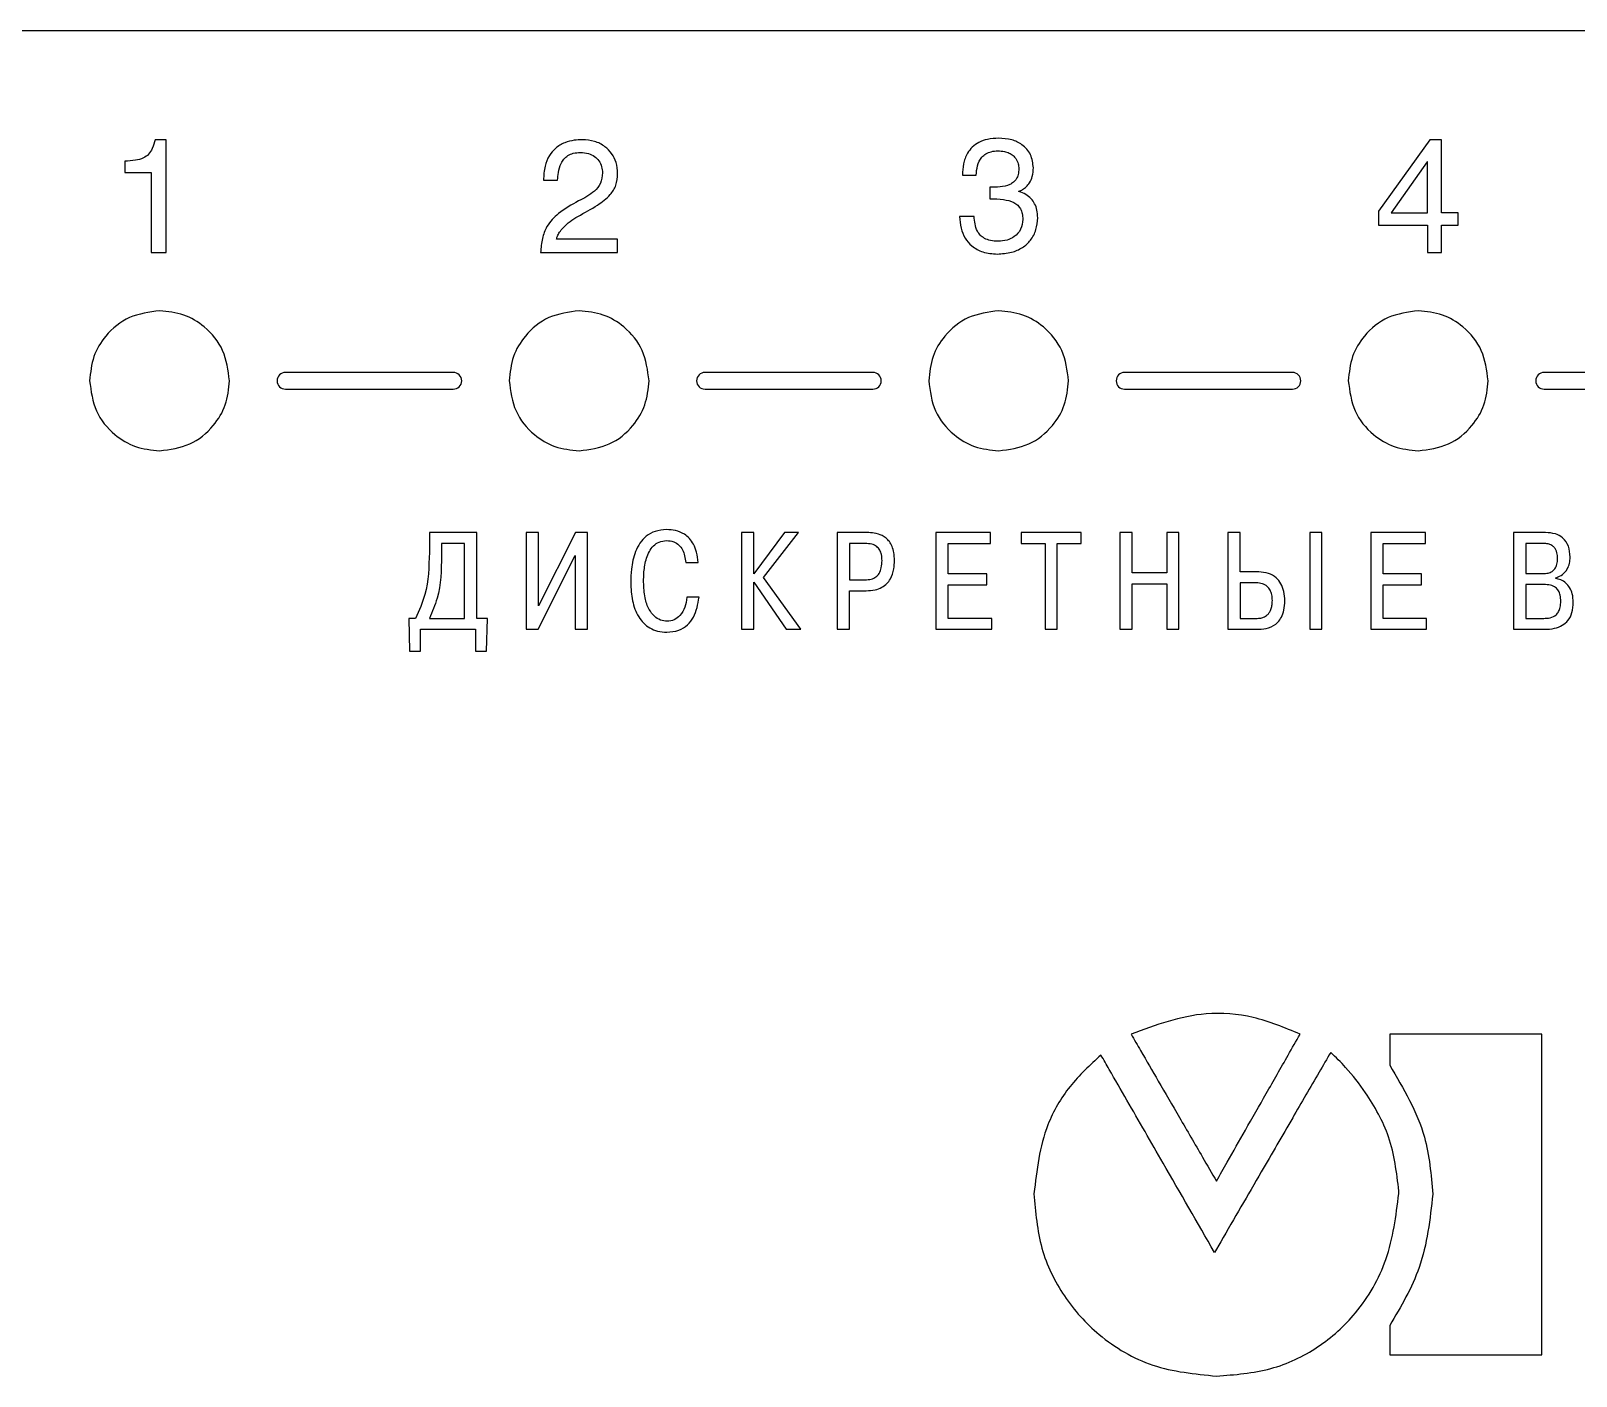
# Model space of a CAD drawing. Header units: millimetres. Extents: x 3520 to 8864, y 403 to 1747.
# Drawn here: x 5606.79 to 5634.41, y 1249.22 to 1273.25 of the extents above; entities that cross this region are included whole.
import ezdxf

# ---------------------------------------------------------------- set-up
doc = ezdxf.new("R2010")
doc.units = ezdxf.units.MM

msp = doc.modelspace()

# ---------------------------------------------------------------- linework, layer by layer
for p, q in [((5668.941, 1273.251), (5604.242, 1273.251)), ((5609.21, 1271.308), (5609.015, 1271.308)), ((5609.21, 1269.292), (5609.21, 1271.308)), ((5631.802, 1271.308), (5630.88, 1270.029)), ((5632.008, 1271.308), (5631.802, 1271.308)), ((5632.008, 1270.001), (5632.008, 1271.308)), ((5608.473, 1270.922), (5608.473, 1270.721)), ((5631.753, 1270.914), (5631.11, 1270.001)), ((5631.759, 1270.914), (5631.753, 1270.914)), ((5631.759, 1270.001), (5631.759, 1270.914)), ((5608.473, 1270.721), (5608.941, 1270.721)), ((5608.941, 1270.721), (5608.941, 1269.292)), ((5623.442, 1270.674), (5623.689, 1270.674)), ((5615.955, 1270.585), (5616.207, 1270.585)), ((5623.935, 1270.462), (5623.935, 1270.252)), ((5624.454, 1270.382), (5624.454, 1270.388)), ((5623.652, 1269.937), (5623.394, 1269.937)), ((5630.88, 1270.029), (5630.88, 1269.782)), ((5631.11, 1270.001), (5631.759, 1270.001)), ((5632.303, 1270.001), (5632.008, 1270.001)), ((5632.303, 1269.782), (5632.303, 1270.001)), ((5617.28, 1269.53), (5616.188, 1269.53)), ((5617.28, 1269.292), (5617.28, 1269.53)), ((5630.88, 1269.782), (5631.759, 1269.782)), ((5631.759, 1269.782), (5631.759, 1269.292)), ((5632.008, 1269.292), (5632.008, 1269.782)), ((5632.008, 1269.782), (5632.303, 1269.782)), ((5608.941, 1269.292), (5609.21, 1269.292)), ((5615.904, 1269.292), (5617.28, 1269.292)), ((5631.759, 1269.292), (5632.008, 1269.292)), ((5614.342, 1267.151), (5611.342, 1267.151)), ((5621.842, 1267.151), (5618.842, 1267.151)), ((5629.342, 1267.151), (5626.342, 1267.151)), ((5636.842, 1267.151), (5633.842, 1267.151)), ((5611.342, 1266.851), (5614.342, 1266.851)), ((5618.842, 1266.851), (5621.842, 1266.851)), ((5626.342, 1266.851), (5629.342, 1266.851)), ((5633.842, 1266.851), (5636.842, 1266.851)), ((5614.761, 1264.289), (5613.914, 1264.289)), ((5613.914, 1264.289), (5613.914, 1263.934)), ((5614.761, 1262.756), (5614.761, 1264.289)), ((5615.864, 1264.289), (5615.645, 1264.289)), ((5615.645, 1264.289), (5615.645, 1262.561)), ((5615.864, 1262.98), (5615.864, 1264.289)), ((5616.524, 1264.289), (5615.864, 1262.98)), ((5616.741, 1264.289), (5616.524, 1264.289)), ((5616.741, 1262.561), (5616.741, 1264.289)), ((5619.712, 1264.289), (5619.492, 1264.289)), ((5619.492, 1264.289), (5619.492, 1262.561)), ((5619.712, 1263.553), (5619.712, 1264.289)), ((5620.265, 1264.289), (5619.712, 1263.553)), ((5619.887, 1263.489), (5620.512, 1264.289)), ((5620.512, 1264.289), (5620.265, 1264.289)), ((5621.206, 1264.289), (5621.206, 1262.561)), ((5621.737, 1264.289), (5621.206, 1264.289)), ((5623.947, 1264.289), (5622.969, 1264.289)), ((5622.969, 1264.289), (5622.969, 1262.561)), ((5623.947, 1264.094), (5623.947, 1264.289)), ((5625.564, 1264.289), (5624.495, 1264.289)), ((5624.495, 1264.289), (5624.495, 1264.094)), ((5625.564, 1264.094), (5625.564, 1264.289)), ((5626.478, 1264.289), (5626.258, 1264.289)), ((5626.258, 1264.289), (5626.258, 1262.561)), ((5626.478, 1263.568), (5626.478, 1264.289)), ((5627.315, 1264.289), (5627.095, 1264.289)), ((5627.095, 1264.289), (5627.095, 1263.568)), ((5627.315, 1262.561), (5627.315, 1264.289)), ((5628.407, 1264.289), (5628.187, 1264.289)), ((5628.187, 1264.289), (5628.187, 1262.561)), ((5628.407, 1263.585), (5628.407, 1264.289)), ((5629.651, 1264.289), (5629.651, 1262.561)), ((5629.87, 1264.289), (5629.651, 1264.289)), ((5629.87, 1262.561), (5629.87, 1264.289)), ((5631.72, 1264.289), (5630.742, 1264.289)), ((5630.742, 1264.289), (5630.742, 1262.561)), ((5631.72, 1264.094), (5631.72, 1264.289)), ((5633.296, 1264.289), (5633.296, 1262.561)), ((5633.869, 1264.289), (5633.296, 1264.289)), ((5614.541, 1264.094), (5614.133, 1264.094)), ((5614.133, 1264.094), (5614.133, 1263.879)), ((5614.541, 1262.756), (5614.541, 1264.094)), ((5621.425, 1264.094), (5621.425, 1263.445)), ((5621.702, 1264.094), (5621.425, 1264.094)), ((5623.189, 1263.551), (5623.189, 1264.094)), ((5623.189, 1264.094), (5623.947, 1264.094)), ((5624.495, 1264.094), (5624.92, 1264.094)), ((5624.92, 1264.094), (5624.92, 1262.561)), ((5625.14, 1262.561), (5625.14, 1264.094)), ((5625.14, 1264.094), (5625.564, 1264.094)), ((5630.962, 1263.551), (5630.962, 1264.094)), ((5630.962, 1264.094), (5631.72, 1264.094)), ((5633.829, 1264.094), (5633.516, 1264.094)), ((5633.516, 1264.094), (5633.516, 1263.556)), ((5615.859, 1262.561), (5616.521, 1263.879)), ((5616.521, 1263.879), (5616.521, 1262.561)), ((5618.499, 1263.756), (5618.719, 1263.756)), ((5620.554, 1262.561), (5619.887, 1263.489)), ((5621.425, 1263.445), (5621.702, 1263.445)), ((5623.878, 1263.551), (5623.189, 1263.551)), ((5623.878, 1263.356), (5623.878, 1263.551)), ((5627.095, 1263.568), (5626.478, 1263.568)), ((5628.74, 1263.585), (5628.407, 1263.585)), ((5631.651, 1263.551), (5630.962, 1263.551)), ((5631.651, 1263.356), (5631.651, 1263.551)), ((5633.516, 1263.556), (5633.822, 1263.556)), ((5634.052, 1263.469), (5634.052, 1263.482)), ((5619.712, 1262.561), (5619.712, 1263.405)), ((5619.712, 1263.405), (5620.29, 1262.561)), ((5621.425, 1262.561), (5621.425, 1263.25)), ((5621.425, 1263.25), (5621.722, 1263.25)), ((5623.189, 1263.356), (5623.878, 1263.356)), ((5623.189, 1262.756), (5623.189, 1263.356)), ((5626.478, 1263.373), (5627.095, 1263.373)), ((5626.478, 1262.561), (5626.478, 1263.373)), ((5627.095, 1263.373), (5627.095, 1262.561)), ((5628.696, 1263.39), (5628.407, 1263.39)), ((5628.407, 1263.39), (5628.407, 1262.756)), ((5630.962, 1262.756), (5630.962, 1263.356)), ((5630.962, 1263.356), (5631.651, 1263.356)), ((5633.834, 1263.361), (5633.516, 1263.361)), ((5633.516, 1263.361), (5633.516, 1262.756)), ((5618.736, 1263.133), (5618.517, 1263.133)), ((5613.545, 1262.756), (5613.56, 1262.17)), ((5613.669, 1262.756), (5613.545, 1262.756)), ((5613.914, 1262.756), (5614.541, 1262.756)), ((5614.951, 1262.756), (5614.761, 1262.756)), ((5614.936, 1262.17), (5614.951, 1262.756)), ((5623.969, 1262.756), (5623.189, 1262.756)), ((5623.969, 1262.561), (5623.969, 1262.756)), ((5628.407, 1262.756), (5628.713, 1262.756)), ((5631.742, 1262.756), (5630.962, 1262.756)), ((5631.742, 1262.561), (5631.742, 1262.756)), ((5633.516, 1262.756), (5633.834, 1262.756)), ((5613.758, 1262.17), (5613.758, 1262.561)), ((5613.758, 1262.561), (5614.738, 1262.561)), ((5614.738, 1262.561), (5614.738, 1262.17)), ((5615.645, 1262.561), (5615.859, 1262.561)), ((5616.521, 1262.561), (5616.741, 1262.561)), ((5619.492, 1262.561), (5619.712, 1262.561)), ((5620.29, 1262.561), (5620.554, 1262.561)), ((5621.206, 1262.561), (5621.425, 1262.561)), ((5622.969, 1262.561), (5623.969, 1262.561)), ((5624.92, 1262.561), (5625.14, 1262.561)), ((5626.258, 1262.561), (5626.478, 1262.561)), ((5627.095, 1262.561), (5627.315, 1262.561)), ((5628.187, 1262.561), (5628.74, 1262.561)), ((5629.651, 1262.561), (5629.87, 1262.561)), ((5630.742, 1262.561), (5631.742, 1262.561)), ((5633.296, 1262.561), (5633.849, 1262.561)), ((5613.56, 1262.17), (5613.758, 1262.17)), ((5614.738, 1262.17), (5614.936, 1262.17)), ((5631.082, 1255.325), (5631.082, 1254.772)), ((5633.8, 1255.325), (5631.082, 1255.325)), ((5633.8, 1249.6), (5633.8, 1255.325)), ((5628.06, 1251.618), (5627.95, 1251.428)), ((5631.082, 1250.124), (5631.082, 1249.6)), ((5631.082, 1249.6), (5633.8, 1249.6))]:
    msp.add_line(p, q)
for centre, start, end in [((5611.342, 1267.001), 90, 270), ((5614.342, 1267.001), 270, 90), ((5618.842, 1267.001), 90, 270), ((5621.842, 1267.001), 270, 90), ((5626.342, 1267.001), 90, 270), ((5629.342, 1267.001), 270, 90), ((5633.842, 1267.001), 90, 270)]:
    msp.add_arc(centre, 0.15, start, end)
for points, knots in [([(5609.015, 1271.308), (5609, 1271.255), (5608.974, 1271.161), (5608.903, 1271.045), (5608.796, 1270.969), (5608.648, 1270.935), (5608.536, 1270.927), (5608.473, 1270.922)], [0, 0, 0, 0, 0.22309, 0.392629, 0.543097, 0.742896, 1, 1, 1, 1]), ([(5616.65, 1271.308), (5616.601, 1271.306), (5616.495, 1271.301), (5616.327, 1271.258), (5616.168, 1271.166), (5616.046, 1271.019), (5615.967, 1270.822), (5615.959, 1270.67), (5615.955, 1270.585)], [0, 0, 0, 0, 0.127107, 0.28128, 0.451579, 0.600859, 0.777312, 1, 1, 1, 1]), ([(5617.28, 1270.704), (5617.275, 1270.77), (5617.265, 1270.896), (5617.182, 1271.063), (5617.05, 1271.198), (5616.867, 1271.291), (5616.724, 1271.302), (5616.65, 1271.308)], [0, 0, 0, 0, 0.20188, 0.385031, 0.561683, 0.773851, 1, 1, 1, 1]), ([(5624.092, 1271.335), (5624.025, 1271.331), (5623.902, 1271.325), (5623.739, 1271.268), (5623.617, 1271.181), (5623.517, 1271.051), (5623.453, 1270.878), (5623.446, 1270.742), (5623.442, 1270.674)], [0, 0, 0, 0, 0.190292, 0.347546, 0.484761, 0.612783, 0.808821, 1, 1, 1, 1]), ([(5624.712, 1270.805), (5624.703, 1270.886), (5624.684, 1271.046), (5624.523, 1271.223), (5624.317, 1271.32), (5624.17, 1271.329), (5624.092, 1271.335)], [0, 0, 0, 0, 0.263853, 0.520301, 0.742307, 1, 1, 1, 1]), ([(5616.207, 1270.585), (5616.211, 1270.63), (5616.218, 1270.733), (5616.254, 1270.863), (5616.318, 1270.965), (5616.391, 1271.029), (5616.493, 1271.074), (5616.571, 1271.078), (5616.613, 1271.081)], [0, 0, 0, 0, 0.188814, 0.425258, 0.549508, 0.679396, 0.824543, 1, 1, 1, 1]), ([(5616.613, 1271.081), (5616.662, 1271.078), (5616.752, 1271.072), (5616.868, 1271.016), (5616.95, 1270.933), (5617.001, 1270.829), (5617.007, 1270.752), (5617.01, 1270.715)], [0, 0, 0, 0, 0.242567, 0.442361, 0.619777, 0.815679, 1, 1, 1, 1]), ([(5623.689, 1270.674), (5623.694, 1270.731), (5623.705, 1270.844), (5623.768, 1270.98), (5623.861, 1271.06), (5623.962, 1271.102), (5624.038, 1271.106), (5624.08, 1271.108)], [0, 0, 0, 0, 0.258219, 0.515465, 0.654842, 0.810837, 1, 1, 1, 1]), ([(5624.08, 1271.108), (5624.118, 1271.106), (5624.187, 1271.103), (5624.279, 1271.073), (5624.349, 1271.028), (5624.406, 1270.964), (5624.444, 1270.883), (5624.449, 1270.82), (5624.452, 1270.791)], [0, 0, 0, 0, 0.207223, 0.377827, 0.523752, 0.654467, 0.839929, 1, 1, 1, 1]), ([(5616.571, 1269.938), (5616.689, 1270.002), (5616.894, 1270.114), (5617.137, 1270.291), (5617.266, 1270.496), (5617.275, 1270.633), (5617.28, 1270.704)], [0, 0, 0, 0, 0.365869, 0.632984, 0.808643, 1, 1, 1, 1]), ([(5617.01, 1270.715), (5617.004, 1270.65), (5616.992, 1270.526), (5616.834, 1270.341), (5616.682, 1270.264), (5616.582, 1270.213)], [0, 0, 0, 0, 0.272338, 0.52223, 1, 1, 1, 1]), ([(5624.452, 1270.791), (5624.45, 1270.755), (5624.447, 1270.691), (5624.412, 1270.605), (5624.358, 1270.544), (5624.208, 1270.458), (5624.058, 1270.46), (5623.935, 1270.462)], [0, 0, 0, 0, 0.150271, 0.273164, 0.383317, 0.493271, 1, 1, 1, 1]), ([(5624.454, 1270.388), (5624.476, 1270.397), (5624.524, 1270.415), (5624.589, 1270.466), (5624.653, 1270.544), (5624.703, 1270.66), (5624.709, 1270.754), (5624.712, 1270.805)], [0, 0, 0, 0, 0.135282, 0.291354, 0.467864, 0.708327, 1, 1, 1, 1]), ([(5624.789, 1269.914), (5624.787, 1269.96), (5624.783, 1270.046), (5624.741, 1270.163), (5624.673, 1270.26), (5624.576, 1270.337), (5624.495, 1270.367), (5624.454, 1270.382)], [0, 0, 0, 0, 0.222249, 0.413265, 0.587664, 0.789281, 1, 1, 1, 1]), ([(5616.582, 1270.213), (5616.457, 1270.146), (5616.241, 1270.028), (5616.016, 1269.788), (5615.924, 1269.536), (5615.911, 1269.377), (5615.904, 1269.292)], [0, 0, 0, 0, 0.349889, 0.605125, 0.790514, 1, 1, 1, 1]), ([(5623.935, 1270.252), (5624.016, 1270.251), (5624.161, 1270.248), (5624.333, 1270.207), (5624.434, 1270.139), (5624.486, 1270.071), (5624.518, 1269.983), (5624.521, 1269.918), (5624.522, 1269.883)], [0, 0, 0, 0, 0.305652, 0.548336, 0.652914, 0.755659, 0.867658, 1, 1, 1, 1]), ([(5616.188, 1269.53), (5616.192, 1269.549), (5616.204, 1269.593), (5616.244, 1269.662), (5616.35, 1269.799), (5616.475, 1269.878), (5616.571, 1269.938)], [0, 0, 0, 0, 0.098436, 0.237388, 0.416027, 1, 1, 1, 1]), ([(5623.394, 1269.937), (5623.399, 1269.867), (5623.407, 1269.732), (5623.482, 1269.548), (5623.614, 1269.393), (5623.816, 1269.283), (5623.979, 1269.271), (5624.066, 1269.265)], [0, 0, 0, 0, 0.196272, 0.375311, 0.547075, 0.757818, 1, 1, 1, 1]), ([(5624.083, 1269.492), (5624.036, 1269.494), (5623.952, 1269.498), (5623.841, 1269.538), (5623.761, 1269.598), (5623.672, 1269.724), (5623.661, 1269.846), (5623.652, 1269.937)], [0, 0, 0, 0, 0.1978334, 0.3568321, 0.4929973, 0.6196403, 1, 1, 1, 1]), ([(5624.066, 1269.265), (5624.152, 1269.27), (5624.311, 1269.28), (5624.518, 1269.369), (5624.673, 1269.51), (5624.772, 1269.699), (5624.783, 1269.842), (5624.789, 1269.914)], [0, 0, 0, 0, 0.236473, 0.433032, 0.607557, 0.803481, 1, 1, 1, 1]), ([(5624.522, 1269.883), (5624.515, 1269.822), (5624.501, 1269.703), (5624.383, 1269.574), (5624.238, 1269.503), (5624.136, 1269.496), (5624.083, 1269.492)], [0, 0, 0, 0, 0.275657, 0.537411, 0.756415, 1, 1, 1, 1]), ([(5609.092, 1268.251), (5608.906, 1268.227), (5608.54, 1268.179), (5608.133, 1267.845), (5607.886, 1267.437), (5607.857, 1267.148), (5607.842, 1267.001)], [0, 0, 0, 0, 0.283452, 0.558, 0.77529, 1, 1, 1, 1]), ([(5610.342, 1267.001), (5610.317, 1267.187), (5610.27, 1267.553), (5609.936, 1267.959), (5609.528, 1268.206), (5609.239, 1268.236), (5609.092, 1268.251)], [0, 0, 0, 0, 0.283452, 0.558002, 0.775291, 1, 1, 1, 1]), ([(5616.592, 1268.251), (5616.406, 1268.227), (5616.04, 1268.179), (5615.633, 1267.845), (5615.386, 1267.437), (5615.357, 1267.148), (5615.342, 1267.001)], [0, 0, 0, 0, 0.2834515, 0.5580022, 0.7752907, 1, 1, 1, 1]), ([(5617.842, 1267.001), (5617.817, 1267.187), (5617.77, 1267.553), (5617.436, 1267.959), (5617.028, 1268.206), (5616.739, 1268.236), (5616.592, 1268.251)], [0, 0, 0, 0, 0.2834515, 0.5580022, 0.7752907, 1, 1, 1, 1]), ([(5624.092, 1268.251), (5623.906, 1268.227), (5623.54, 1268.179), (5623.133, 1267.845), (5622.886, 1267.437), (5622.857, 1267.148), (5622.842, 1267.001)], [0, 0, 0, 0, 0.283453, 0.558002, 0.77529, 1, 1, 1, 1]), ([(5625.342, 1267.001), (5625.317, 1267.187), (5625.27, 1267.553), (5624.936, 1267.959), (5624.528, 1268.206), (5624.239, 1268.236), (5624.092, 1268.251)], [0, 0, 0, 0, 0.2834515, 0.5580022, 0.7752907, 1, 1, 1, 1]), ([(5631.592, 1268.251), (5631.406, 1268.227), (5631.04, 1268.179), (5630.633, 1267.845), (5630.386, 1267.437), (5630.357, 1267.148), (5630.342, 1267.001)], [0, 0, 0, 0, 0.283453, 0.558002, 0.77529, 1, 1, 1, 1]), ([(5632.842, 1267.001), (5632.817, 1267.187), (5632.77, 1267.553), (5632.436, 1267.959), (5632.028, 1268.206), (5631.739, 1268.236), (5631.592, 1268.251)], [0, 0, 0, 0, 0.283452, 0.558002, 0.775293, 1, 1, 1, 1]), ([(5607.842, 1267.001), (5607.866, 1266.815), (5607.914, 1266.449), (5608.248, 1266.042), (5608.656, 1265.795), (5608.945, 1265.766), (5609.092, 1265.751)], [0, 0, 0, 0, 0.2834548, 0.5580047, 0.7752936, 1, 1, 1, 1]), ([(5609.092, 1265.751), (5609.278, 1265.775), (5609.644, 1265.823), (5610.05, 1266.157), (5610.297, 1266.565), (5610.327, 1266.854), (5610.342, 1267.001)], [0, 0, 0, 0, 0.283455, 0.558002, 0.775291, 1, 1, 1, 1]), ([(5615.342, 1267.001), (5615.366, 1266.815), (5615.414, 1266.449), (5615.748, 1266.042), (5616.155, 1265.795), (5616.445, 1265.766), (5616.592, 1265.751)], [0, 0, 0, 0, 0.283453, 0.558002, 0.77529, 1, 1, 1, 1]), ([(5616.592, 1265.751), (5616.778, 1265.775), (5617.144, 1265.823), (5617.55, 1266.157), (5617.797, 1266.565), (5617.827, 1266.854), (5617.842, 1267.001)], [0, 0, 0, 0, 0.283452, 0.558002, 0.775291, 1, 1, 1, 1]), ([(5622.842, 1267.001), (5622.866, 1266.815), (5622.914, 1266.449), (5623.248, 1266.042), (5623.656, 1265.795), (5623.945, 1265.766), (5624.092, 1265.751)], [0, 0, 0, 0, 0.283453, 0.558002, 0.775291, 1, 1, 1, 1]), ([(5624.092, 1265.751), (5624.278, 1265.775), (5624.644, 1265.823), (5625.05, 1266.157), (5625.297, 1266.565), (5625.327, 1266.854), (5625.342, 1267.001)], [0, 0, 0, 0, 0.283452, 0.558002, 0.775291, 1, 1, 1, 1]), ([(5630.342, 1267.001), (5630.366, 1266.815), (5630.414, 1266.449), (5630.748, 1266.042), (5631.156, 1265.795), (5631.445, 1265.766), (5631.592, 1265.751)], [0, 0, 0, 0, 0.283453, 0.558002, 0.775291, 1, 1, 1, 1]), ([(5631.592, 1265.751), (5631.778, 1265.775), (5632.144, 1265.823), (5632.55, 1266.157), (5632.797, 1266.565), (5632.827, 1266.854), (5632.842, 1267.001)], [0, 0, 0, 0, 0.283452, 0.5580028, 0.7752903, 1, 1, 1, 1]), ([(5618.154, 1264.341), (5618.084, 1264.336), (5617.954, 1264.326), (5617.788, 1264.233), (5617.673, 1264.102), (5617.574, 1263.904), (5617.521, 1263.662), (5617.516, 1263.475), (5617.514, 1263.395)], [0, 0, 0, 0, 0.161713, 0.300164, 0.431416, 0.562529, 0.814319, 1, 1, 1, 1]), ([(5618.719, 1263.756), (5618.712, 1263.817), (5618.7, 1263.929), (5618.645, 1264.076), (5618.569, 1264.186), (5618.461, 1264.275), (5618.319, 1264.332), (5618.208, 1264.338), (5618.154, 1264.341)], [0, 0, 0, 0, 0.201899, 0.367682, 0.509006, 0.636269, 0.823184, 1, 1, 1, 1]), ([(5622.228, 1263.793), (5622.226, 1263.839), (5622.223, 1263.924), (5622.191, 1264.037), (5622.143, 1264.126), (5622.082, 1264.191), (5621.992, 1264.249), (5621.874, 1264.284), (5621.78, 1264.288), (5621.737, 1264.289)], [0, 0, 0, 0, 0.173524, 0.316646, 0.438426, 0.547122, 0.648782, 0.836279, 1, 1, 1, 1]), ([(5634.308, 1263.85), (5634.303, 1263.917), (5634.294, 1264.044), (5634.189, 1264.197), (5634.037, 1264.278), (5633.928, 1264.285), (5633.869, 1264.289)], [0, 0, 0, 0, 0.284615, 0.538941, 0.749414, 1, 1, 1, 1]), ([(5617.744, 1263.405), (5617.745, 1263.465), (5617.748, 1263.609), (5617.787, 1263.834), (5617.879, 1264.029), (5618.021, 1264.133), (5618.108, 1264.141), (5618.154, 1264.146)], [0, 0, 0, 0, 0.191097, 0.459435, 0.726735, 0.856341, 1, 1, 1, 1]), ([(5618.154, 1264.146), (5618.198, 1264.142), (5618.279, 1264.136), (5618.379, 1264.071), (5618.469, 1263.948), (5618.487, 1263.834), (5618.499, 1263.756)], [0, 0, 0, 0, 0.226411, 0.41625, 0.596316, 1, 1, 1, 1]), ([(5622.006, 1263.788), (5622.004, 1263.824), (5622.002, 1263.889), (5621.971, 1263.977), (5621.911, 1264.047), (5621.817, 1264.089), (5621.743, 1264.092), (5621.702, 1264.094)], [0, 0, 0, 0, 0.216069, 0.394342, 0.554624, 0.754687, 1, 1, 1, 1]), ([(5634.084, 1263.825), (5634.082, 1263.86), (5634.079, 1263.93), (5634.038, 1264.015), (5633.977, 1264.064), (5633.909, 1264.09), (5633.858, 1264.093), (5633.829, 1264.094)], [0, 0, 0, 0, 0.245688, 0.495896, 0.636611, 0.799031, 1, 1, 1, 1]), ([(5613.914, 1263.934), (5613.907, 1263.678), (5613.897, 1263.268), (5613.731, 1262.896), (5613.669, 1262.756)], [0, 0, 0, 0, 0.624146, 1, 1, 1, 1]), ([(5614.133, 1263.879), (5614.128, 1263.619), (5614.119, 1263.229), (5613.965, 1262.874), (5613.914, 1262.756)], [0, 0, 0, 0, 0.666402, 1, 1, 1, 1]), ([(5621.702, 1263.445), (5621.74, 1263.447), (5621.809, 1263.45), (5621.9, 1263.491), (5621.965, 1263.563), (5622.001, 1263.667), (5622.004, 1263.745), (5622.006, 1263.788)], [0, 0, 0, 0, 0.215064, 0.390361, 0.552179, 0.757779, 1, 1, 1, 1]), ([(5621.722, 1263.25), (5621.776, 1263.252), (5621.873, 1263.257), (5622.001, 1263.303), (5622.095, 1263.372), (5622.177, 1263.481), (5622.223, 1263.626), (5622.226, 1263.741), (5622.228, 1263.793)], [0, 0, 0, 0, 0.189426, 0.342841, 0.47429, 0.594642, 0.817374, 1, 1, 1, 1]), ([(5633.822, 1263.556), (5633.853, 1263.557), (5633.909, 1263.56), (5633.985, 1263.59), (5634.043, 1263.644), (5634.079, 1263.726), (5634.082, 1263.79), (5634.084, 1263.825)], [0, 0, 0, 0, 0.214134, 0.392767, 0.556112, 0.759198, 1, 1, 1, 1]), ([(5634.052, 1263.482), (5634.094, 1263.498), (5634.178, 1263.531), (5634.258, 1263.632), (5634.301, 1263.741), (5634.306, 1263.813), (5634.308, 1263.85)], [0, 0, 0, 0, 0.280488, 0.551919, 0.771643, 1, 1, 1, 1]), ([(5629.207, 1263.067), (5629.204, 1263.124), (5629.198, 1263.23), (5629.145, 1263.374), (5629.052, 1263.491), (5628.911, 1263.572), (5628.799, 1263.581), (5628.74, 1263.585)], [0, 0, 0, 0, 0.215987, 0.403725, 0.575131, 0.776238, 1, 1, 1, 1]), ([(5634.363, 1263.042), (5634.36, 1263.093), (5634.355, 1263.185), (5634.306, 1263.304), (5634.233, 1263.39), (5634.146, 1263.446), (5634.081, 1263.462), (5634.052, 1263.469)], [0, 0, 0, 0, 0.264214, 0.475618, 0.654819, 0.840465, 1, 1, 1, 1]), ([(5617.514, 1263.395), (5617.52, 1263.286), (5617.531, 1263.075), (5617.635, 1262.781), (5617.811, 1262.595), (5617.998, 1262.518), (5618.103, 1262.512), (5618.158, 1262.508)], [0, 0, 0, 0, 0.266711, 0.514477, 0.744534, 0.865179, 1, 1, 1, 1]), ([(5618.166, 1262.704), (5618.125, 1262.708), (5618.041, 1262.717), (5617.927, 1262.795), (5617.827, 1262.93), (5617.755, 1263.141), (5617.748, 1263.31), (5617.744, 1263.405)], [0, 0, 0, 0, 0.133846, 0.276365, 0.441664, 0.684746, 1, 1, 1, 1]), ([(5628.984, 1263.074), (5628.983, 1263.109), (5628.979, 1263.174), (5628.948, 1263.261), (5628.891, 1263.333), (5628.803, 1263.383), (5628.733, 1263.388), (5628.696, 1263.39)], [0, 0, 0, 0, 0.2136575, 0.3991109, 0.5687078, 0.7702981, 1, 1, 1, 1]), ([(5634.14, 1263.062), (5634.139, 1263.097), (5634.136, 1263.162), (5634.106, 1263.249), (5634.045, 1263.317), (5633.95, 1263.356), (5633.875, 1263.359), (5633.834, 1263.361)], [0, 0, 0, 0, 0.215798, 0.391935, 0.550355, 0.751, 1, 1, 1, 1]), ([(5618.158, 1262.508), (5618.232, 1262.514), (5618.367, 1262.525), (5618.534, 1262.63), (5618.683, 1262.827), (5618.715, 1263.009), (5618.736, 1263.133)], [0, 0, 0, 0, 0.231496, 0.424623, 0.60558, 1, 1, 1, 1]), ([(5618.517, 1263.133), (5618.508, 1263.072), (5618.492, 1262.954), (5618.41, 1262.813), (5618.295, 1262.72), (5618.209, 1262.709), (5618.166, 1262.704)], [0, 0, 0, 0, 0.301767, 0.581305, 0.787623, 1, 1, 1, 1]), ([(5628.713, 1262.756), (5628.729, 1262.756), (5628.768, 1262.758), (5628.832, 1262.774), (5628.89, 1262.81), (5628.933, 1262.859), (5628.962, 1262.916), (5628.981, 1262.989), (5628.983, 1263.044), (5628.984, 1263.074)], [0, 0, 0, 0, 0.103257, 0.244675, 0.411406, 0.524266, 0.654313, 0.809787, 1, 1, 1, 1]), ([(5628.74, 1262.561), (5628.8, 1262.565), (5628.924, 1262.573), (5629.07, 1262.66), (5629.154, 1262.78), (5629.2, 1262.912), (5629.204, 1263.012), (5629.207, 1263.067)], [0, 0, 0, 0, 0.228277, 0.47338, 0.618388, 0.788973, 1, 1, 1, 1]), ([(5633.834, 1262.756), (5633.873, 1262.757), (5633.952, 1262.759), (5634.05, 1262.804), (5634.107, 1262.878), (5634.136, 1262.962), (5634.139, 1263.026), (5634.14, 1263.062)], [0, 0, 0, 0, 0.232528, 0.473955, 0.614681, 0.783695, 1, 1, 1, 1]), ([(5633.849, 1262.561), (5633.909, 1262.563), (5634.019, 1262.568), (5634.166, 1262.622), (5634.281, 1262.718), (5634.353, 1262.865), (5634.359, 1262.98), (5634.363, 1263.042)], [0, 0, 0, 0, 0.223465, 0.408457, 0.573344, 0.770997, 1, 1, 1, 1]), ([(5629.48, 1255.328), (5629.205, 1255.442), (5628.669, 1255.664), (5627.606, 1255.751), (5626.898, 1255.49), (5626.458, 1255.328)], [0, 0, 0, 0, 0.285018, 0.555288, 1, 1, 1, 1]), ([(5626.458, 1255.328), (5626.515, 1255.23), (5626.677, 1254.951), (5626.965, 1254.455), (5627.334, 1253.821), (5627.68, 1253.225), (5627.901, 1252.845), (5627.984, 1252.702)], [0, 0, 0, 0, 0.111937, 0.318766, 0.566343, 0.836794, 1, 1, 1, 1]), ([(5627.984, 1252.702), (5628.048, 1252.816), (5628.221, 1253.119), (5628.518, 1253.64), (5628.881, 1254.277), (5629.207, 1254.849), (5629.408, 1255.203), (5629.48, 1255.328)], [0, 0, 0, 0, 0.129736, 0.346261, 0.595372, 0.857069, 1, 1, 1, 1]), ([(5625.92, 1254.955), (5625.726, 1254.776), (5625.338, 1254.418), (5624.851, 1253.583), (5624.772, 1252.898), (5624.723, 1252.478)], [0, 0, 0, 0, 0.278993, 0.557098, 1, 1, 1, 1]), ([(5627.95, 1251.428), (5627.644, 1251.96), (5627.122, 1252.867), (5626.494, 1253.957), (5626.124, 1254.6), (5625.969, 1254.869), (5625.92, 1254.955)], [0, 0, 0, 0, 0.452731, 0.771116, 0.927027, 1, 1, 1, 1]), ([(5630.027, 1255.003), (5629.958, 1254.885), (5629.732, 1254.495), (5629.318, 1253.783), (5628.731, 1252.773), (5628.302, 1252.034), (5628.06, 1251.618)], [0, 0, 0, 0, 0.104506, 0.345507, 0.63062, 1, 1, 1, 1]), ([(5631.245, 1252.524), (5631.206, 1252.854), (5631.131, 1253.482), (5630.718, 1254.204), (5630.347, 1254.694), (5630.118, 1254.915), (5630.027, 1255.003)], [0, 0, 0, 0, 0.348286, 0.663407, 0.866012, 1, 1, 1, 1]), ([(5631.082, 1254.772), (5631.328, 1254.357), (5631.752, 1253.641), (5631.822, 1252.816), (5631.851, 1252.47)], [0, 0, 0, 0, 0.579944, 1, 1, 1, 1]), ([(5624.723, 1252.478), (5624.75, 1252.148), (5624.803, 1251.503), (5625.23, 1250.628), (5625.898, 1249.887), (5626.841, 1249.33), (5627.598, 1249.257), (5627.985, 1249.219)], [0, 0, 0, 0, 0.192763, 0.377013, 0.558303, 0.773909, 1, 1, 1, 1]), ([(5627.985, 1249.219), (5628.313, 1249.244), (5628.95, 1249.292), (5629.816, 1249.701), (5630.549, 1250.362), (5631.099, 1251.313), (5631.195, 1252.08), (5631.244, 1252.479)], [0, 0, 0, 0, 0.191784, 0.372311, 0.549966, 0.765797, 1, 1, 1, 1]), ([(5631.851, 1252.47), (5631.802, 1252.022), (5631.711, 1251.185), (5631.282, 1250.461), (5631.082, 1250.124)], [0, 0, 0, 0, 0.534387, 1, 1, 1, 1]), ([(5631.244, 1252.479), (5631.245, 1252.487), (5631.245, 1252.503), (5631.245, 1252.518), (5631.245, 1252.524)], [0, 0, 0, 0, 0.565001, 1, 1, 1, 1])]:
    msp.add_open_spline(points, degree=3, knots=knots)

doc.saveas('drawing.dxf')
